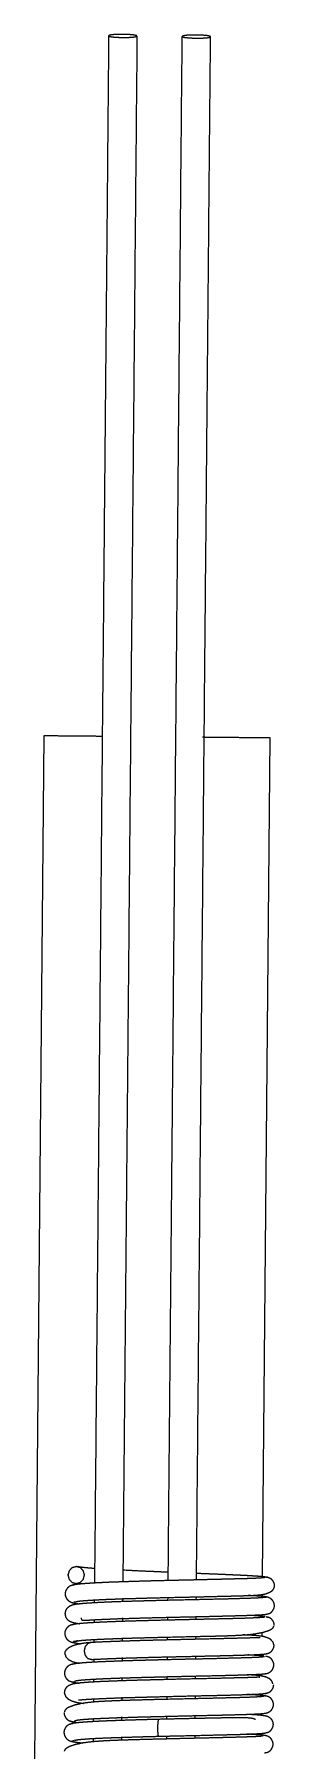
# Paper-space layout 'A3_1' of a CAD drawing. Header units: millimetres. Extents: x 0 to 420, y 0 to 297.
# Drawn here: x 191.23 to 195.47, y 54.12 to 84.47 of the extents above; entities that cross this region are included whole.
import ezdxf

# ---------------------------------------------------------------- set-up
doc = ezdxf.new("R2010")
doc.units = ezdxf.units.MM
doc.layers.add('170', color=7, linetype='Continuous', true_color=0xffffff)

psp = doc.layouts.new('A3_1')

# ---------------------------------------------------------------- linework, layer by layer
at = {"layer": '170', "color": 155, "linetype": 'Continuous', "lineweight": 13}
for p, q in [((191.392, 72.073), (191.227, 53.99)), ((195.256, 57.211), (195.392, 72.037)), ((191.937, 57.094), (192.022, 57.081)), ((195.353, 57.188), (195.361, 57.193)), ((191.968, 56.769), (191.923, 56.763)), ((192.285, 56.802), (192.285, 56.75)), ((192.786, 56.833), (192.785, 56.772)), ((193.585, 56.793), (193.586, 56.845)), ((194.085, 56.805), (194.086, 56.856)), ((195.253, 56.862), (195.253, 56.903)), ((195.287, 56.849), (195.316, 56.851)), ((192.782, 56.482), (192.782, 56.422)), ((193.582, 56.444), (193.583, 56.495)), ((194.082, 56.455), (194.083, 56.506)), ((195.25, 56.512), (195.25, 56.541)), ((195.338, 56.494), (195.342, 56.497)), ((192.282, 56.451), (192.282, 56.4)), ((194.079, 56.105), (194.08, 56.156)), ((195.247, 56.157), (195.247, 56.232)), ((192.279, 56.101), (192.279, 56.051)), ((192.779, 56.133), (192.779, 56.071)), ((193.579, 56.093), (193.579, 56.145)), ((192.276, 55.762), (192.275, 55.7)), ((192.776, 55.782), (192.776, 55.722)), ((193.576, 55.744), (193.576, 55.795)), ((194.076, 55.755), (194.076, 55.806)), ((195.244, 55.812), (195.244, 55.841)), ((195.328, 55.797), (195.328, 55.798)), ((192.273, 55.401), (192.272, 55.349)), ((192.773, 55.432), (192.772, 55.372)), ((193.573, 55.393), (193.573, 55.444)), ((194.073, 55.405), (194.073, 55.457)), ((195.24, 55.453), (195.241, 55.492)), ((192.269, 55.052), (192.269, 54.995)), ((192.77, 55.083), (192.769, 55.021)), ((193.569, 55.043), (193.57, 55.095)), ((194.07, 55.055), (194.07, 55.106)), ((195.237, 55.113), (195.237, 55.143)), ((192.266, 54.702), (192.266, 54.65)), ((192.766, 54.732), (192.766, 54.671)), ((193.566, 54.694), (193.567, 54.745)), ((194.066, 54.705), (194.067, 54.756)), ((195.234, 54.758), (195.234, 54.792)), ((192.263, 54.352), (192.262, 54.293)), ((192.763, 54.383), (192.763, 54.321)), ((193.563, 54.344), (193.563, 54.395)), ((194.063, 54.355), (194.064, 54.407)), ((195.231, 54.413), (195.231, 54.442)), ((191.952, 54.32), (191.901, 54.313))]:
    psp.add_line(p, q, dxfattribs=at)
for points, knots in [([(192.538, 84.448), (192.455, 75.349), (192.288, 57.1)], [0, 0, 0.332683, 1, 1]), ([(193.038, 84.443), (193.033, 84.448), (193.02, 84.453), (192.997, 84.458), (192.964, 84.463), (192.925, 84.467), (192.88, 84.47), (192.834, 84.472), (192.788, 84.473), (192.741, 84.473), (192.695, 84.472), (192.651, 84.47), (192.611, 84.466), (192.579, 84.462), (192.555, 84.458), (192.542, 84.453), (192.538, 84.448)], [0, 0, 0.012976, 0.041085, 0.087805, 0.152056, 0.230842, 0.318297, 0.40864, 0.499979, 0.591343, 0.681714, 0.769118, 0.847938, 0.912146, 0.958884, 0.986984, 1, 1]), ([(192.538, 84.448), (192.542, 84.442), (192.555, 84.437), (192.578, 84.432), (192.611, 84.427), (192.65, 84.423), (192.695, 84.421), (192.741, 84.419), (192.787, 84.418), (192.834, 84.418), (192.88, 84.419), (192.924, 84.421), (192.964, 84.424), (192.997, 84.428), (193.02, 84.433), (193.033, 84.438), (193.038, 84.443)], [0, 0, 0.013024, 0.041103, 0.087856, 0.15206, 0.230847, 0.318303, 0.408647, 0.499988, 0.591352, 0.681725, 0.76913, 0.84795, 0.912166, 0.958915, 0.987004, 1, 1]), ([(193.038, 84.443), (192.872, 66.244), (192.788, 57.121)], [0, 0, 0.666089, 1, 1]), ([(193.589, 57.144), (193.672, 66.257), (193.837, 84.436)], [0, 0, 0.333921, 1, 1]), ([(194.337, 84.431), (194.333, 84.436), (194.32, 84.441), (194.297, 84.447), (194.264, 84.451), (194.225, 84.455), (194.18, 84.458), (194.134, 84.46), (194.088, 84.461), (194.041, 84.461), (193.995, 84.46), (193.951, 84.458), (193.911, 84.455), (193.878, 84.45), (193.855, 84.446), (193.842, 84.441), (193.837, 84.436)], [0, 0, 0.012976, 0.041048, 0.087808, 0.152019, 0.230806, 0.318261, 0.408605, 0.499986, 0.59131, 0.681682, 0.769128, 0.847906, 0.912115, 0.958896, 0.986957, 1, 1]), ([(193.837, 84.436), (193.842, 84.431), (193.855, 84.425), (193.878, 84.42), (193.911, 84.416), (193.95, 84.412), (193.995, 84.409), (194.041, 84.407), (194.087, 84.406), (194.134, 84.406), (194.18, 84.407), (194.224, 84.409), (194.264, 84.412), (194.297, 84.416), (194.32, 84.421), (194.333, 84.426), (194.337, 84.431)], [0, 0, 0.013024, 0.041102, 0.087855, 0.152098, 0.230884, 0.318339, 0.408682, 0.500021, 0.591385, 0.681716, 0.76916, 0.84794, 0.912193, 0.958942, 0.98703, 1, 1]), ([(194.089, 57.155), (194.255, 75.357), (194.337, 84.431)], [0, 0, 0.667334, 1, 1]), ([(191.992, 72.068), (191.761, 72.07), (191.438, 72.073), (191.392, 72.073)], [0, 0, 0.383725, 0.922793, 1, 1]), ([(192.427, 72.064), (192.221, 72.066), (191.992, 72.068)], [0, 0, 0.471886, 1, 1]), ([(194.792, 72.042), (194.367, 72.046), (194.192, 72.048)], [0, 0, 0.707425, 1, 1]), ([(195.392, 72.037), (195.021, 72.04), (194.792, 72.042)], [0, 0, 0.617171, 1, 1]), ([(192.111, 57.24), (192.111, 57.24), (192.092, 57.314), (192.04, 57.37), (191.967, 57.39), (191.893, 57.371), (191.84, 57.316), (191.819, 57.242), (191.819, 57.242)], [0, 0, 0.000056, 0.168498, 0.334999, 0.499637, 0.664481, 0.831339, 0.999955, 1, 1]), ([(192.278, 57.357), (192.164, 57.366), (192.063, 57.377), (191.994, 57.387)], [0, 0, 0.400808, 0.756855, 1, 1]), ([(191.819, 57.242), (191.839, 57.167), (191.891, 57.111), (191.964, 57.091), (192.037, 57.11), (192.091, 57.165), (192.111, 57.24)], [0, 0, 0.168459, 0.334971, 0.49968, 0.664508, 0.831378, 1, 1]), ([(195.295, 57.195), (195.259, 57.191), (195.198, 57.186), (195.121, 57.182), (195.024, 57.178), (194.921, 57.175), (194.805, 57.172), (194.69, 57.169), (194.568, 57.166), (194.454, 57.163), (194.229, 57.158), (194.029, 57.153), (193.85, 57.149), (193.659, 57.145), (193.427, 57.139), (193.302, 57.136), (193.159, 57.132), (193.018, 57.128), (192.863, 57.123), (192.716, 57.118), (192.56, 57.113), (192.417, 57.106), (192.275, 57.099), (192.152, 57.091), (192.041, 57.083), (191.959, 57.073), (191.904, 57.063), (191.886, 57.052)], [0, 0, 0.010747, 0.028651, 0.051172, 0.079453, 0.10964, 0.143819, 0.177263, 0.213211, 0.246519, 0.312232, 0.370936, 0.423309, 0.479326, 0.547111, 0.583732, 0.625765, 0.66688, 0.71223, 0.755477, 0.801044, 0.842865, 0.884562, 0.920623, 0.953194, 0.977483, 0.993784, 1, 1]), ([(193.59, 57.289), (193.414, 57.297), (193.251, 57.304), (193.091, 57.311), (192.788, 57.326)], [0, 0, 0.219553, 0.423104, 0.621924, 1, 1]), ([(195.341, 57.201), (195.238, 57.213), (195.164, 57.219), (195.075, 57.224), (194.984, 57.23), (194.882, 57.235), (194.786, 57.239), (194.683, 57.244), (194.589, 57.248), (194.407, 57.256), (194.241, 57.262), (194.09, 57.269)], [0, 0, 0.082711, 0.141661, 0.213065, 0.285875, 0.367046, 0.444155, 0.526791, 0.601426, 0.746836, 0.880051, 1, 1]), ([(195.468, 57.047), (195.465, 57.077), (195.457, 57.104), (195.444, 57.131), (195.425, 57.154), (195.414, 57.164), (195.403, 57.173), (195.39, 57.181), (195.377, 57.188), (195.348, 57.196), (195.318, 57.199)], [0, 0, 0.125869, 0.247989, 0.372662, 0.498257, 0.560691, 0.623152, 0.685604, 0.747937, 0.872146, 1, 1]), ([(195.283, 56.847), (195.278, 56.844), (195.26, 56.841), (195.229, 56.838), (195.142, 56.833), (195.014, 56.828), (194.874, 56.824), (194.71, 56.819), (194.557, 56.815), (194.251, 56.808), (193.968, 56.802), (193.531, 56.792), (193.236, 56.784), (193.087, 56.78), (192.942, 56.776), (192.799, 56.772), (192.662, 56.767), (192.532, 56.762), (192.41, 56.756), (192.295, 56.75), (192.192, 56.744), (192.099, 56.737), (192.018, 56.73), (191.953, 56.722), (191.894, 56.708), (191.849, 56.69), (191.807, 56.658), (191.79, 56.638), (191.778, 56.613), (191.77, 56.587), (191.766, 56.556)], [0, 0, 0.001629, 0.006699, 0.015298, 0.039634, 0.074977, 0.113782, 0.159314, 0.201795, 0.286507, 0.364997, 0.486156, 0.567762, 0.609209, 0.649443, 0.689067, 0.726822, 0.763097, 0.796864, 0.828646, 0.857289, 0.883174, 0.90563, 0.92373, 0.940541, 0.954035, 0.968843, 0.9759, 0.983638, 0.991316, 1, 1]), ([(191.928, 57.063), (191.896, 57.06), (191.867, 57.051), (191.839, 57.036), (191.816, 57.016), (191.796, 56.992), (191.781, 56.965), (191.773, 56.936), (191.77, 56.906)], [0, 0, 0.129547, 0.253507, 0.378687, 0.503758, 0.629754, 0.753482, 0.875235, 1, 1]), ([(191.77, 56.911), (191.772, 56.88), (191.781, 56.851), (191.796, 56.823), (191.817, 56.798), (191.842, 56.777), (191.871, 56.762), (191.902, 56.752), (191.936, 56.747)], [0, 0, 0.121283, 0.240304, 0.361969, 0.48715, 0.612511, 0.739682, 0.866337, 1, 1]), ([(191.959, 56.764), (191.968, 56.771), (191.989, 56.776), (192.022, 56.781), (192.112, 56.79), (192.239, 56.798), (192.374, 56.806), (192.531, 56.813), (192.679, 56.818), (192.838, 56.824), (192.976, 56.828), (193.118, 56.832), (193.24, 56.836), (193.365, 56.839), (193.598, 56.845), (193.939, 56.852), (194.159, 56.857), (194.395, 56.863), (194.646, 56.869), (194.767, 56.872), (194.891, 56.875), (195.004, 56.879), (195.112, 56.883), (195.212, 56.891), (195.306, 56.907), (195.385, 56.937), (195.418, 56.959), (195.444, 56.985), (195.461, 57.017), (195.468, 57.052)], [0, 0, 0.003162, 0.009168, 0.018488, 0.043821, 0.079083, 0.116862, 0.160734, 0.201889, 0.246452, 0.284697, 0.324432, 0.358534, 0.393246, 0.458367, 0.553481, 0.614708, 0.680599, 0.750405, 0.784235, 0.81873, 0.850236, 0.880449, 0.908352, 0.934867, 0.958403, 0.969583, 0.979913, 0.989835, 1, 1]), ([(195.323, 56.853), (195.288, 56.859), (195.229, 56.865), (195.152, 56.87), (195.056, 56.876), (195.003, 56.879)], [0, 0, 0.108305, 0.29509, 0.534245, 0.83418, 1, 1]), ([(195.465, 56.697), (195.462, 56.727), (195.453, 56.756), (195.439, 56.783), (195.418, 56.808), (195.393, 56.828), (195.365, 56.843), (195.334, 56.852), (195.299, 56.856)], [0, 0, 0.120538, 0.238918, 0.360003, 0.484945, 0.610322, 0.737789, 0.865287, 1, 1]), ([(191.766, 56.561), (191.771, 56.527), (191.779, 56.498), (191.795, 56.471), (191.814, 56.45), (191.866, 56.417), (191.923, 56.399), (192.031, 56.38)], [0, 0, 0.097684, 0.182753, 0.270159, 0.349466, 0.524871, 0.69059, 1, 1]), ([(195.294, 56.497), (195.266, 56.492), (195.214, 56.488), (195.145, 56.484), (195.056, 56.48), (194.959, 56.476), (194.849, 56.473), (194.739, 56.47), (194.62, 56.467), (194.393, 56.462), (194.183, 56.457), (193.999, 56.453), (193.829, 56.449), (193.619, 56.444), (193.368, 56.438), (193.223, 56.434), (193.081, 56.43), (192.924, 56.426), (192.773, 56.421), (192.613, 56.415), (192.465, 56.409), (192.318, 56.402), (192.189, 56.395), (192.07, 56.386), (191.98, 56.377), (191.915, 56.367), (191.886, 56.356)], [0, 0, 0.008339, 0.023774, 0.044029, 0.070094, 0.098356, 0.130799, 0.162936, 0.197755, 0.2643, 0.325908, 0.379619, 0.429418, 0.490978, 0.564689, 0.607066, 0.648658, 0.694759, 0.738985, 0.785817, 0.829069, 0.872396, 0.910207, 0.94499, 0.971722, 0.990883, 1, 1]), ([(191.894, 56.756), (191.921, 56.747), (191.974, 56.737), (192.021, 56.731)], [0, 0, 0.223012, 0.635307, 1, 1]), ([(192.054, 56.484), (192.054, 56.471), (192.058, 56.451), (192.075, 56.442), (192.113, 56.441), (192.17, 56.444), (192.245, 56.449), (192.333, 56.454), (192.52, 56.462), (192.735, 56.471), (192.944, 56.477), (193.166, 56.484), (193.375, 56.489), (193.621, 56.495), (193.926, 56.502), (194.276, 56.51), (194.467, 56.515), (194.646, 56.519), (194.831, 56.524), (194.991, 56.529), (195.137, 56.535), (195.245, 56.54), (195.286, 56.544), (195.315, 56.547), (195.336, 56.554)], [0, 0, 0.003946, 0.010324, 0.016182, 0.027443, 0.044844, 0.067403, 0.094078, 0.150521, 0.215236, 0.278242, 0.345225, 0.408089, 0.482361, 0.574235, 0.679818, 0.737511, 0.791361, 0.847096, 0.895502, 0.939619, 0.97202, 0.98452, 0.993327, 1, 1]), ([(195.293, 56.508), (195.121, 56.522), (194.999, 56.529)], [0, 0, 0.583485, 1, 1]), ([(195.313, 56.551), (195.343, 56.553), (195.371, 56.562), (195.385, 56.568), (195.398, 56.575), (195.41, 56.584), (195.421, 56.595), (195.439, 56.618), (195.453, 56.644), (195.462, 56.673), (195.465, 56.703)], [0, 0, 0.127045, 0.250475, 0.312717, 0.375031, 0.43745, 0.499937, 0.625804, 0.750804, 0.873568, 1, 1]), ([(195.462, 56.347), (195.462, 56.362), (195.46, 56.376), (195.456, 56.391), (195.451, 56.405), (195.438, 56.431), (195.42, 56.455), (195.409, 56.465), (195.397, 56.474), (195.385, 56.482), (195.371, 56.489), (195.343, 56.497), (195.313, 56.5)], [0, 0, 0.062511, 0.124443, 0.186888, 0.249599, 0.37503, 0.500322, 0.562722, 0.625129, 0.687466, 0.749561, 0.873076, 1, 1]), ([(191.927, 56.365), (191.894, 56.362), (191.863, 56.353), (191.835, 56.338), (191.81, 56.318), (191.79, 56.293), (191.775, 56.266), (191.766, 56.237), (191.763, 56.206)], [0, 0, 0.131894, 0.25734, 0.383607, 0.508819, 0.634368, 0.756901, 0.877166, 1, 1]), ([(191.763, 56.212), (191.766, 56.18), (191.775, 56.15), (191.79, 56.122), (191.812, 56.097), (191.838, 56.076), (191.868, 56.06), (191.901, 56.05), (191.937, 56.045)], [0, 0, 0.11888, 0.235969, 0.35626, 0.480811, 0.60649, 0.734977, 0.863661, 1, 1]), ([(191.961, 56.067), (191.992, 56.078), (192.053, 56.086), (192.144, 56.093), (192.249, 56.1), (192.374, 56.106), (192.499, 56.112), (192.637, 56.117), (192.765, 56.122), (192.9, 56.126), (193.016, 56.13), (193.137, 56.133), (193.368, 56.139), (193.604, 56.145), (194.091, 56.156), (194.328, 56.161), (194.452, 56.164), (194.572, 56.167), (194.713, 56.172), (194.846, 56.178), (194.995, 56.188), (195.127, 56.203), (195.257, 56.227), (195.359, 56.259), (195.402, 56.279), (195.433, 56.301), (195.448, 56.32), (195.455, 56.339)], [0, 0, 0.00928, 0.026665, 0.052505, 0.082123, 0.117468, 0.152747, 0.191776, 0.227843, 0.266015, 0.299033, 0.333036, 0.398323, 0.465072, 0.602485, 0.669576, 0.704537, 0.73845, 0.778239, 0.816084, 0.858016, 0.895531, 0.933153, 0.963223, 0.97671, 0.987479, 0.994202, 1, 1]), ([(195.459, 55.997), (195.438, 56.059), (195.394, 56.106), (195.329, 56.137), (195.25, 56.157), (195.169, 56.167), (195.084, 56.174), (195, 56.179), (194.91, 56.183), (194.908, 56.183)], [0, 0, 0.104163, 0.208297, 0.322089, 0.452443, 0.58265, 0.718487, 0.853304, 0.997918, 1, 1]), ([(192.221, 56.047), (192.122, 56.038), (192.033, 56.024), (191.953, 56.005), (191.886, 55.981), (191.831, 55.953), (191.792, 55.922), (191.768, 55.89), (191.761, 55.856)], [0, 0, 0.187685, 0.356596, 0.512015, 0.647417, 0.763397, 0.857472, 0.933703, 1, 1]), ([(191.761, 55.861), (191.781, 55.798), (191.826, 55.749), (191.889, 55.715), (191.968, 55.692), (192.03, 55.68)], [0, 0, 0.189923, 0.380527, 0.585365, 0.819903, 1, 1]), ([(191.894, 56.054), (191.928, 56.044), (191.987, 56.034), (192.047, 56.027)], [0, 0, 0.228805, 0.615418, 1, 1]), ([(191.99, 56.082), (191.972, 56.073), (191.945, 56.065), (191.916, 56.063)], [0, 0, 0.264227, 0.626704, 1, 1]), ([(192.224, 56.047), (192.167, 56.029), (192.122, 55.974), (192.105, 55.9)], [0, 0, 0.288888, 0.630046, 1, 1]), ([(192.105, 55.9), (192.105, 55.9), (192.121, 55.825), (192.165, 55.769), (192.242, 55.749)], [0, 0, 0.000091, 0.336671, 0.64818, 1, 1]), ([(195.213, 56.13), (195.206, 56.132), (195.182, 56.133), (195.143, 56.132), (195.033, 56.128), (194.884, 56.124), (194.72, 56.12), (194.531, 56.115), (194.131, 56.106), (193.877, 56.1), (193.577, 56.093), (193.408, 56.089), (193.241, 56.085), (193.059, 56.08), (192.883, 56.074), (192.7, 56.068), (192.531, 56.062), (192.366, 56.055), (192.221, 56.047)], [0, 0, 0.002364, 0.01057, 0.023431, 0.060385, 0.109967, 0.165008, 0.227975, 0.361574, 0.446607, 0.546605, 0.603135, 0.659018, 0.719827, 0.77852, 0.839713, 0.896232, 0.951447, 1, 1]), ([(192.243, 55.748), (192.28, 55.751), (192.321, 55.753), (192.44, 55.759), (192.577, 55.765), (192.711, 55.77), (192.854, 55.775), (192.99, 55.779), (193.131, 55.783), (193.261, 55.787), (193.393, 55.79), (193.63, 55.796), (193.822, 55.8), (194.196, 55.809), (194.477, 55.815), (194.578, 55.817), (194.687, 55.82), (194.789, 55.823), (194.894, 55.826), (194.989, 55.829), (195.08, 55.832), (195.158, 55.836), (195.227, 55.84), (195.279, 55.844), (195.314, 55.848), (195.327, 55.853)], [0, 0, 0.012053, 0.025261, 0.063937, 0.108328, 0.151994, 0.198134, 0.242254, 0.287978, 0.330116, 0.37293, 0.4498, 0.5119, 0.632876, 0.724231, 0.756956, 0.792093, 0.825128, 0.859116, 0.889852, 0.919629, 0.944897, 0.967296, 0.983946, 0.995369, 1, 1]), ([(195.305, 55.849), (195.336, 55.852), (195.364, 55.861), (195.391, 55.875), (195.414, 55.894), (195.433, 55.918), (195.447, 55.944), (195.456, 55.972), (195.459, 56.003)], [0, 0, 0.128614, 0.252134, 0.376609, 0.501713, 0.627781, 0.752106, 0.874316, 1, 1]), ([(191.93, 55.668), (191.895, 55.664), (191.863, 55.654), (191.833, 55.639), (191.807, 55.619), (191.786, 55.594), (191.77, 55.567), (191.761, 55.537), (191.757, 55.506)], [0, 0, 0.134947, 0.262571, 0.390257, 0.515706, 0.640618, 0.761584, 0.879818, 1, 1]), ([(195.289, 55.798), (195.271, 55.794), (195.228, 55.789), (195.167, 55.785), (195.085, 55.781), (194.995, 55.778), (194.89, 55.775), (194.785, 55.772), (194.671, 55.769), (194.451, 55.763), (194.245, 55.758), (194.064, 55.754), (193.896, 55.751), (193.686, 55.746), (193.434, 55.74), (193.289, 55.736), (193.145, 55.732), (192.986, 55.728), (192.832, 55.723), (192.669, 55.717), (192.517, 55.711), (192.363, 55.705), (192.227, 55.697), (192.101, 55.689), (192.001, 55.68), (191.927, 55.67), (191.888, 55.66)], [0, 0, 0.00549, 0.018221, 0.036164, 0.060075, 0.086613, 0.117451, 0.148219, 0.181759, 0.24642, 0.306836, 0.359922, 0.409439, 0.470965, 0.54503, 0.58778, 0.629901, 0.676723, 0.721824, 0.769839, 0.814502, 0.859712, 0.899664, 0.936926, 0.966228, 0.98819, 1, 1]), ([(195.279, 55.809), (195.263, 55.811), (195.184, 55.817), (195.076, 55.824), (194.995, 55.829)], [0, 0, 0.056316, 0.335155, 0.715365, 1, 1]), ([(195.293, 55.497), (195.325, 55.501), (195.355, 55.509), (195.383, 55.524), (195.408, 55.543), (195.428, 55.567), (195.442, 55.594), (195.451, 55.622), (195.455, 55.653)], [0, 0, 0.131882, 0.257327, 0.383477, 0.508712, 0.63428, 0.756885, 0.87711, 1, 1]), ([(195.455, 55.647), (195.452, 55.677), (195.444, 55.705), (195.431, 55.732), (195.412, 55.756), (195.402, 55.766), (195.39, 55.775), (195.377, 55.783), (195.364, 55.79), (195.336, 55.798), (195.306, 55.802)], [0, 0, 0.126474, 0.249273, 0.374286, 0.500167, 0.562635, 0.62509, 0.687426, 0.749595, 0.872989, 1, 1]), ([(195.209, 55.43), (195.202, 55.433), (195.185, 55.434), (195.16, 55.433), (195.087, 55.43), (194.994, 55.427), (194.88, 55.424), (194.754, 55.421), (194.612, 55.417), (194.308, 55.41), (193.979, 55.403), (193.633, 55.395), (193.459, 55.39), (193.287, 55.386), (193.117, 55.382), (192.953, 55.377), (192.789, 55.372), (192.634, 55.366), (192.481, 55.36), (192.341, 55.354), (192.207, 55.346), (192.092, 55.338), (191.996, 55.329), (191.914, 55.316), (191.856, 55.299), (191.803, 55.266), (191.784, 55.246), (191.768, 55.219), (191.759, 55.19), (191.754, 55.156)], [0, 0, 0.002067, 0.006809, 0.01382, 0.034419, 0.060803, 0.092836, 0.12853, 0.168422, 0.254332, 0.347208, 0.444645, 0.493785, 0.542518, 0.590296, 0.63673, 0.682929, 0.726677, 0.769919, 0.80951, 0.847155, 0.879739, 0.906886, 0.930378, 0.947347, 0.96505, 0.972953, 0.981707, 0.990207, 1, 1]), ([(191.757, 55.512), (191.76, 55.481), (191.768, 55.452), (191.782, 55.425), (191.801, 55.4), (191.824, 55.38), (191.851, 55.365), (191.88, 55.356), (191.912, 55.352)], [0, 0, 0.125061, 0.246987, 0.370908, 0.496957, 0.622007, 0.746974, 0.870758, 1, 1]), ([(191.868, 55.365), (191.884, 55.353), (191.936, 55.341), (192.017, 55.33)], [0, 0, 0.129965, 0.475971, 1, 1]), ([(191.935, 55.362), (191.951, 55.371), (191.993, 55.378), (192.054, 55.386), (192.136, 55.392), (192.227, 55.398), (192.331, 55.404), (192.435, 55.409), (192.549, 55.414), (192.656, 55.418), (192.77, 55.422), (192.871, 55.425), (192.977, 55.429), (193.067, 55.431), (193.159, 55.434), (193.329, 55.438), (193.434, 55.441), (193.666, 55.447), (193.938, 55.453), (194.24, 55.46), (194.556, 55.467), (194.707, 55.471), (194.86, 55.475), (194.994, 55.479), (195.117, 55.484), (195.212, 55.489), (195.281, 55.494), (195.315, 55.5)], [0, 0, 0.005295, 0.017938, 0.036175, 0.060438, 0.087166, 0.118083, 0.148902, 0.182578, 0.214209, 0.247693, 0.27776, 0.308888, 0.335563, 0.362767, 0.412968, 0.443993, 0.512618, 0.592964, 0.682181, 0.77535, 0.820084, 0.865235, 0.904883, 0.941175, 0.969193, 0.989787, 1, 1]), ([(195.439, 55.316), (195.42, 55.367), (195.379, 55.408), (195.309, 55.439), (195.221, 55.459), (195.133, 55.469), (195.039, 55.476), (194.986, 55.479)], [0, 0, 0.10648, 0.217861, 0.366524, 0.542456, 0.715054, 0.896289, 1, 1]), ([(195.3, 55.153), (195.33, 55.156), (195.358, 55.164), (195.372, 55.17), (195.384, 55.177), (195.396, 55.186), (195.407, 55.196), (195.426, 55.219), (195.44, 55.245), (195.449, 55.273), (195.452, 55.303)], [0, 0, 0.127685, 0.251829, 0.314109, 0.376562, 0.438971, 0.501421, 0.627035, 0.751765, 0.874017, 1, 1]), ([(191.754, 55.161), (191.776, 55.097), (191.825, 55.047), (191.894, 55.013), (191.98, 54.989), (192.095, 54.972)], [0, 0, 0.161436, 0.329335, 0.511584, 0.723141, 1, 1]), ([(195.28, 55.1), (195.265, 55.094), (195.212, 55.089), (195.134, 55.084), (195.025, 55.079), (194.906, 55.075), (194.767, 55.071), (194.631, 55.068), (194.484, 55.064), (194.212, 55.058), (193.971, 55.052), (193.502, 55.042), (193.258, 55.036), (193.021, 55.029), (192.904, 55.026), (192.79, 55.022), (192.671, 55.018), (192.558, 55.013), (192.428, 55.007), (192.304, 54.999), (192.17, 54.986), (192.05, 54.968), (191.932, 54.941), (191.84, 54.906), (191.801, 54.884), (191.774, 54.86), (191.763, 54.843), (191.758, 54.824)], [0, 0, 0.004535, 0.019256, 0.041373, 0.071672, 0.105132, 0.144048, 0.181994, 0.223103, 0.299326, 0.366762, 0.497858, 0.56616, 0.632453, 0.665377, 0.697278, 0.730379, 0.762283, 0.798698, 0.833202, 0.870906, 0.904823, 0.938791, 0.966404, 0.978826, 0.988909, 0.99471, 1, 1]), ([(192.006, 55.037), (192.008, 55.036), (192.037, 55.036), (192.088, 55.04), (192.16, 55.045), (192.248, 55.05), (192.347, 55.055), (192.459, 55.06), (192.58, 55.065), (192.711, 55.07), (192.847, 55.075), (192.991, 55.079), (193.136, 55.083), (193.284, 55.087), (193.576, 55.095), (194.007, 55.105), (194.288, 55.111), (194.428, 55.114), (194.593, 55.118), (194.747, 55.122), (194.913, 55.127), (195.055, 55.132), (195.187, 55.138), (195.279, 55.145), (195.313, 55.149), (195.334, 55.153), (195.341, 55.159)], [0, 0, 0.000838, 0.009236, 0.024665, 0.046329, 0.072562, 0.102412, 0.136045, 0.172235, 0.211479, 0.252334, 0.295247, 0.338646, 0.383213, 0.470653, 0.599663, 0.683669, 0.725582, 0.775192, 0.821238, 0.870947, 0.913557, 0.95303, 0.980686, 0.990837, 0.997169, 1, 1]), ([(195.318, 55.1), (195.294, 55.106), (195.233, 55.113), (195.145, 55.12), (195.028, 55.127), (194.979, 55.129)], [0, 0, 0.07278, 0.254993, 0.51411, 0.855827, 1, 1]), ([(195.28, 54.796), (195.314, 54.8), (195.345, 54.808), (195.374, 54.823), (195.4, 54.843), (195.421, 54.867), (195.436, 54.893), (195.445, 54.922), (195.449, 54.953)], [0, 0, 0.134662, 0.262135, 0.389628, 0.51512, 0.640054, 0.761224, 0.879534, 1, 1]), ([(195.449, 54.947), (195.446, 54.977), (195.438, 55.006), (195.424, 55.033), (195.406, 55.057), (195.383, 55.076), (195.356, 55.091), (195.328, 55.1), (195.297, 55.103)], [0, 0, 0.125461, 0.247621, 0.371767, 0.497867, 0.622912, 0.747545, 0.871143, 1, 1]), ([(191.75, 54.812), (191.753, 54.781), (191.761, 54.752), (191.776, 54.724), (191.795, 54.7), (191.819, 54.679), (191.847, 54.664), (191.876, 54.654), (191.909, 54.65)], [0, 0, 0.123853, 0.24488, 0.368073, 0.493852, 0.619052, 0.744727, 0.869348, 1, 1]), ([(193.418, 54.69), (193.258, 54.686), (193.101, 54.681), (192.948, 54.677), (192.8, 54.672), (192.659, 54.667), (192.526, 54.662), (192.402, 54.657), (192.288, 54.651), (192.185, 54.645), (192.095, 54.639), (192.018, 54.632), (191.956, 54.626), (191.908, 54.619), (191.876, 54.612), (191.857, 54.599)], [0, 0, 0.102524, 0.202496, 0.300193, 0.394444, 0.484472, 0.569134, 0.648312, 0.720954, 0.786566, 0.844297, 0.893511, 0.933569, 0.964101, 0.985032, 1, 1]), ([(191.866, 54.661), (191.89, 54.65), (191.95, 54.638), (192.001, 54.631)], [0, 0, 0.191768, 0.627335, 1, 1]), ([(191.932, 54.662), (191.976, 54.677), (192.031, 54.684), (192.106, 54.691), (192.191, 54.697), (192.291, 54.703), (192.391, 54.708), (192.501, 54.712), (192.605, 54.717), (192.716, 54.721), (192.816, 54.724), (192.919, 54.727), (193.009, 54.73), (193.1, 54.733), (193.268, 54.737), (193.373, 54.74), (193.605, 54.745), (193.877, 54.752), (194.182, 54.759), (194.502, 54.766), (194.657, 54.77), (194.815, 54.774), (194.954, 54.778), (195.083, 54.783), (195.184, 54.788), (195.261, 54.793), (195.303, 54.799)], [0, 0, 0.013724, 0.030143, 0.052647, 0.077859, 0.107356, 0.137017, 0.169666, 0.200521, 0.233343, 0.262941, 0.293676, 0.320086, 0.347071, 0.397021, 0.427965, 0.496622, 0.577381, 0.667592, 0.762536, 0.808461, 0.855074, 0.89631, 0.934448, 0.964436, 0.987336, 1, 1]), ([(193.419, 54.69), (193.411, 54.671), (193.404, 54.616), (193.401, 54.542)], [0, 0, 0.13587, 0.502838, 1, 1]), ([(195.131, 54.687), (195.08, 54.706), (195.026, 54.713), (194.956, 54.716), (194.855, 54.717), (194.734, 54.717), (194.576, 54.715), (194.399, 54.711), (194.182, 54.707), (193.953, 54.702), (193.69, 54.696), (193.418, 54.69)], [0, 0, 0.031377, 0.063091, 0.103914, 0.163169, 0.23333, 0.325645, 0.428615, 0.555089, 0.688745, 0.841739, 1, 1]), ([(195.446, 54.597), (195.445, 54.614), (195.443, 54.629), (195.439, 54.645), (195.434, 54.658), (195.419, 54.684), (195.403, 54.703), (195.356, 54.736), (195.308, 54.75), (195.236, 54.76), (195.152, 54.768), (194.975, 54.779)], [0, 0, 0.030306, 0.058258, 0.086496, 0.112543, 0.165704, 0.210892, 0.312308, 0.402789, 0.532787, 0.682719, 1, 1]), ([(191.904, 54.612), (191.872, 54.609), (191.843, 54.6), (191.817, 54.585), (191.793, 54.566), (191.774, 54.542), (191.76, 54.515), (191.751, 54.486), (191.748, 54.456)], [0, 0, 0.12864, 0.251961, 0.376539, 0.501589, 0.62775, 0.752003, 0.874361, 1, 1]), ([(191.748, 54.461), (191.751, 54.43), (191.76, 54.401), (191.775, 54.373), (191.795, 54.348), (191.821, 54.327), (191.85, 54.311), (191.881, 54.301), (191.916, 54.297)], [0, 0, 0.120794, 0.239511, 0.360865, 0.485952, 0.611308, 0.738714, 0.865791, 1, 1]), ([(195.268, 54.399), (195.222, 54.39), (195.153, 54.385), (195.054, 54.381), (194.943, 54.377), (194.811, 54.373), (194.681, 54.369), (194.539, 54.366), (194.41, 54.363), (194.157, 54.357), (193.805, 54.349), (193.569, 54.343), (193.324, 54.337), (193.085, 54.331), (192.965, 54.328), (192.849, 54.324), (192.728, 54.32), (192.61, 54.316), (192.473, 54.309), (192.342, 54.301), (192.198, 54.288), (192.069, 54.27), (191.941, 54.242), (191.841, 54.207), (191.8, 54.185), (191.771, 54.161), (191.759, 54.144), (191.754, 54.127)], [0, 0, 0.013198, 0.032577, 0.060323, 0.091714, 0.128724, 0.165149, 0.204944, 0.241257, 0.312371, 0.411082, 0.477207, 0.546015, 0.613213, 0.646733, 0.679303, 0.713501, 0.746572, 0.785148, 0.821805, 0.862457, 0.899013, 0.935778, 0.965403, 0.978677, 0.989259, 0.994913, 1, 1]), ([(191.942, 54.315), (191.951, 54.322), (191.976, 54.328), (192.015, 54.334), (192.07, 54.339), (192.139, 54.344), (192.222, 54.35), (192.317, 54.355), (192.424, 54.36), (192.542, 54.365), (192.67, 54.369), (192.806, 54.374), (192.95, 54.378), (193.101, 54.383), (193.256, 54.387), (193.416, 54.391)], [0, 0, 0.008387, 0.025424, 0.052354, 0.089428, 0.136136, 0.192217, 0.256717, 0.329263, 0.408924, 0.495212, 0.58743, 0.685078, 0.78673, 0.891816, 1, 1]), ([(193.401, 54.542), (193.401, 54.542), (193.403, 54.467), (193.408, 54.411), (193.417, 54.391)], [0, 0, 0.000135, 0.490527, 0.857119, 1, 1]), ([(193.417, 54.391), (193.573, 54.395), (193.775, 54.399), (194.17, 54.408), (194.534, 54.417), (194.699, 54.421), (194.849, 54.425), (194.981, 54.429), (195.093, 54.434), (195.184, 54.438), (195.253, 54.443), (195.299, 54.448), (195.325, 54.456)], [0, 0, 0.081732, 0.187386, 0.394402, 0.584977, 0.671147, 0.749582, 0.818811, 0.87768, 0.925392, 0.961722, 0.986058, 1, 1]), ([(195.306, 54.402), (195.281, 54.407), (195.229, 54.413), (195.16, 54.418), (195.071, 54.424), (194.979, 54.429)], [0, 0, 0.078839, 0.235932, 0.44694, 0.719629, 1, 1]), ([(195.442, 54.247), (195.439, 54.277), (195.431, 54.306), (195.416, 54.333), (195.397, 54.357), (195.373, 54.377), (195.346, 54.392), (195.316, 54.401), (195.284, 54.405)], [0, 0, 0.123291, 0.243854, 0.366672, 0.492347, 0.6175, 0.743405, 0.868553, 1, 1]), ([(195.295, 54.452), (195.325, 54.455), (195.353, 54.463), (195.366, 54.469), (195.379, 54.477), (195.391, 54.486), (195.402, 54.496), (195.42, 54.519), (195.434, 54.545), (195.439, 54.559), (195.443, 54.573), (195.445, 54.588), (195.446, 54.603)], [0, 0, 0.126914, 0.250492, 0.312628, 0.374972, 0.437324, 0.499728, 0.625043, 0.750428, 0.813134, 0.875547, 0.937498, 1, 1]), ([(191.874, 54.306), (191.903, 54.296), (191.958, 54.286), (192.08, 54.272)], [0, 0, 0.144472, 0.410483, 1, 1]), ([(195.289, 54.1), (195.32, 54.103), (195.348, 54.111), (195.374, 54.125), (195.397, 54.145), (195.416, 54.168), (195.43, 54.195), (195.439, 54.223), (195.442, 54.253)], [0, 0, 0.127864, 0.250865, 0.374905, 0.49996, 0.626217, 0.750906, 0.873629, 1, 1])]:
    psp.add_open_spline(points, degree=1, knots=knots, dxfattribs=at)

doc.saveas('drawing.dxf')
